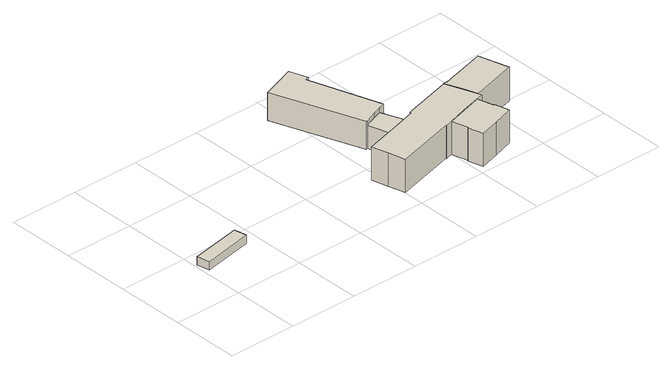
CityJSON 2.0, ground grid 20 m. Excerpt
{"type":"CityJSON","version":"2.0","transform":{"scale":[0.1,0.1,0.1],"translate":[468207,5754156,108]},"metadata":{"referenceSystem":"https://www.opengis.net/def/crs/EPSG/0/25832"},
"CityObjects":{
"building1":{"type":"Building","attributes":{"Gemeindeschluessel":"05711000","BezugspunktDach":"2000","function":"31001_2720","measuredHeight":2.44},"address":[{"country":"Germany","locality":"Bielefeld","thoroughfareNumber":"140","thoroughfareName":"Wilhelmsdorfer Straße"}],"geometry":[{"type":"Solid","lod":"1","boundaries":[[[[0,1,2,3]],[[4,5,6,7]],[[4,7,3,2]],[[5,4,2,1]],[[6,5,1,0]],[[7,6,0,3]]]]}]},
"building2":{"type":"Building","attributes":{"Gemeindeschluessel":"05711000","function":"31001_1010"},"address":[{"country":"Germany","locality":"Bielefeld","thoroughfareNumber":"140","thoroughfareName":"Wilhelmsdorfer Straße"}],"children":["building2-1","building2-2"]},
"building2-1":{"type":"BuildingPart","attributes":{"BezugspunktDach":"2000","measuredHeight":9.73},"parents":["building2"],"geometry":[{"type":"Solid","lod":"1","boundaries":[[[[8,9,10,11,12,13,14,15,16,17,18]],[[19,20,21,22,23,24,25,26,27,28,29]],[[19,29,18,17]],[[20,19,17,16]],[[21,20,16,15]],[[22,21,15,14]],[[23,22,14,13]],[[24,23,13,12]],[[25,24,12,11]],[[26,25,11,10]],[[27,26,10,9]],[[28,27,9,8]],[[29,28,8,18]]]]}]},
"building2-2":{"type":"BuildingPart","attributes":{"BezugspunktDach":"2000","measuredHeight":6.79},"parents":["building2"],"geometry":[{"type":"Solid","lod":"1","boundaries":[[[[30,31,32,33,34,35,36]],[[37,22,21,19,38,39,40]],[[37,40,36,35]],[[22,37,35,34]],[[21,22,34,33]],[[19,21,33,32]],[[38,19,32,31]],[[39,38,31,30]],[[40,39,30,36]]]]}]},
"building3":{"type":"Building","attributes":{"Gemeindeschluessel":"05711000","function":"31001_1010"},"address":[{"country":"Germany","locality":"Bielefeld","thoroughfareNumber":"140","thoroughfareName":"Wilhelmsdorfer Straße"},{"country":"Germany","locality":"Bielefeld","thoroughfareNumber":"140c","thoroughfareName":"Wilhelmsdorfer Straße"}],"children":["building3-1","building3-2","building3-3"]},
"building3-1":{"type":"BuildingPart","attributes":{"BezugspunktDach":"2000","measuredHeight":11.42},"parents":["building3"],"geometry":[{"type":"Solid","lod":"1","boundaries":[[[[41,42,43,44,45,46,47,48,49,50,51,52,53,54,55]],[[56,57,58,59,60,61,62,63,64,65,66,67,68,69,70]],[[56,70,55,54]],[[57,56,54,53]],[[58,57,53,52]],[[59,58,52,51]],[[60,59,51,50]],[[61,60,50,49]],[[62,61,49,48]],[[63,62,48,47]],[[64,63,47,46]],[[65,64,46,45]],[[66,65,45,44]],[[67,66,44,43]],[[68,67,43,42]],[[69,68,42,41]],[[70,69,41,55]]]]}]},
"building3-2":{"type":"BuildingPart","attributes":{"BezugspunktDach":"2000","measuredHeight":11.41},"parents":["building3"],"geometry":[{"type":"Solid","lod":"1","boundaries":[[[[71,72,73,74,75,76,77,78]],[[79,80,67,81,65,82,83,84]],[[79,84,78,77]],[[80,79,77,76]],[[67,80,76,75]],[[81,67,75,74]],[[65,81,74,73]],[[82,65,73,72]],[[83,82,72,71]],[[84,83,71,78]]]]}]},
"building3-3":{"type":"BuildingPart","attributes":{"BezugspunktDach":"2000","measuredHeight":11.43},"parents":["building3"],"geometry":[{"type":"Solid","lod":"1","boundaries":[[[[85,55,86,87,88,89,90,91,92,41]],[[93,94,95,96,97,98,99,70,100,69]],[[93,69,41,92]],[[94,93,92,91]],[[95,94,91,90]],[[96,95,90,89]],[[97,96,89,88]],[[98,97,88,87]],[[99,98,87,86]],[[70,99,86,55]],[[100,70,55,85]],[[69,100,85,41]]]]}]}
},
"vertices":[
[155,188,33],[8,160,33],[15,123,33],[162,151,33],[15,123,9],[8,160,9],[155,188,9],[162,151,9],
[661,490,104],[672,494,104],[654,547,104],[598,526,104],[552,510,104],[646,252,104],[650,253,104],[650,254,104],[687,268,104],[710,276,104],[729,283,104],[710,276,23],[687,268,23],[650,254,23],[650,253,23],[646,252,23],[552,510,23],[598,526,23],[654,547,23],[672,494,23],[661,490,23],[729,283,23],
[735,193,91],[742,195,91],[710,276,91],[650,254,91],[650,253,91],[673,171,91],[736,189,91],[673,171,23],[742,195,23],[735,193,23],[736,189,23],
[898,128,121],[919,134,121],[916,143,121],[901,182,121],[882,233,121],[742,195,121],[735,193,121],[736,189,121],[673,171,121],[562,141,121],[575,92,121],[588,44,121],[763,91,121],[764,89,121],[784,95,121],[764,89,24],[763,91,24],[588,44,24],[575,92,24],[562,141,24],[673,171,24],[736,189,24],[735,193,24],[742,195,24],[882,233,24],[901,182,24],[916,143,24],[919,134,24],[898,128,24],[784,95,24],
[892,232,122],[891,235,122],[882,233,122],[900,186,122],[916,143,122],[1050,180,122],[1038,224,122],[1026,269,122],[1038,224,24],[1050,180,24],[900,186,24],[891,235,24],[892,232,24],[1026,269,24],
[841,112,121],[797,48,121],[795,47,121],[807,3,121],[865,21,121],[924,39,121],[913,81,121],[910,80,121],[910,80,24],[913,81,24],[924,39,24],[865,21,24],[807,3,24],[795,47,24],[797,48,24],[841,112,24]
]}
